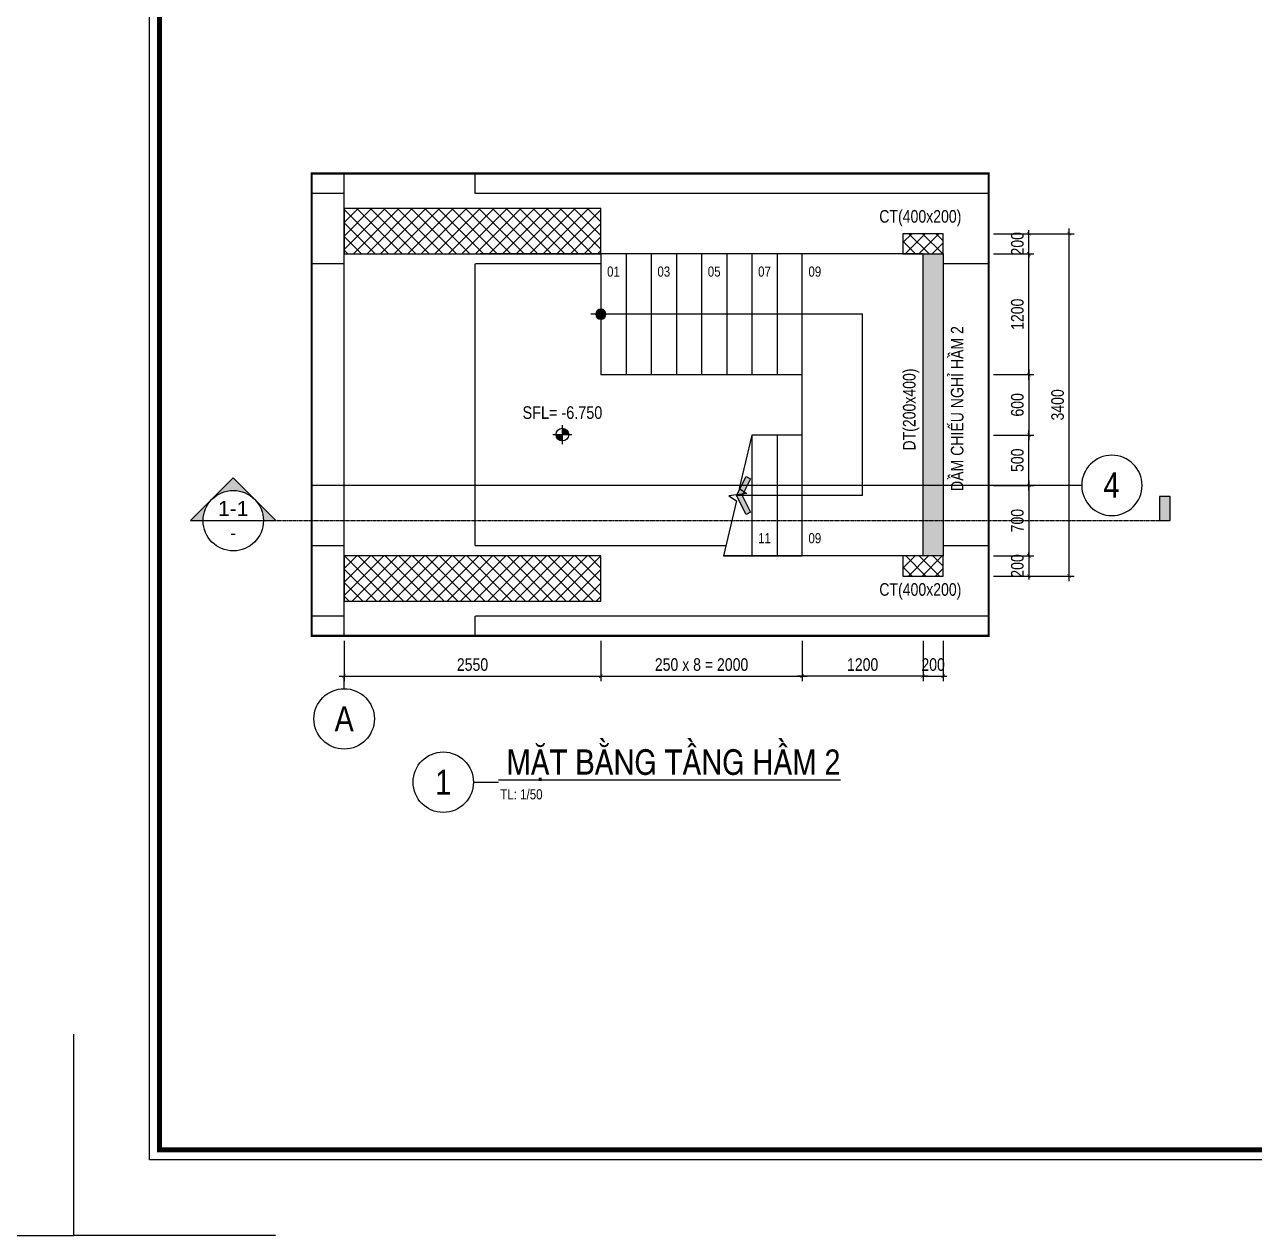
# Model space of a CAD drawing. Header units: millimetres. Extents: x 379264 to 1158416, y -283062 to 356890.
# Drawn here: x 735440 to 747655, y -31152 to -19127 of the extents above; entities that cross this region are included whole.
import ezdxf
from ezdxf.enums import TextEntityAlignment as Align

# ---------------------------------------------------------------- set-up
doc = ezdxf.new("R2010")
doc.units = ezdxf.units.MM
for name, pattern in [('BLOCK A - CHI TIET THANG 3$0$$0$HIDDEN', [0.375, 0.25, -0.125]), ('BLOCK A - CHI TIET THANG 3$0$HIDDEN', [0.375, 0.25, -0.125]), ('CENTER', [2, 1.25, -0.25, 0.25, -0.25]), ('CHG_XX_Damsan_Ham 2$0$CHG_XX_Damsan_Ham 2$0$HIDDEN', [0.375, 0.25, -0.125]), ('HIDDEN', [9.525, 6.35, -3.175])]:
    doc.linetypes.add(name, pattern=pattern)
for name, color, linetype in [('01PM. TEXT A', 3, 'Continuous'), ('02PM. TEXT B', 4, 'Continuous'), ('03PM. TEXT C', 1, 'Continuous'), ('04PM. THIN', 7, 'Continuous'), ('05PM. FRAME', 4, 'Continuous'), ('06PM. HIDDEN', 4, 'HIDDEN'), ('07PM. WACO', 6, 'Continuous'), ('11PM. DIM', 2, 'Continuous'), ('12PM. GRID', 8, 'CENTER'), ('13PM. HATCH', 8, 'Continuous'), ('BLOCK A - CHI TIET THANG 3$0$Ky hieu Truc', 1, 'Continuous'), ('BLOCK A - CHI TIET THANG 3$0$Number Step', 94, 'Continuous'), ('MB_Cot tang 1$0$Concrete Line', 6, 'Continuous'), ('X-Ref', 7, 'Continuous')]:
    doc.layers.add(name, color=color, linetype=linetype)
doc.layers.add('CHG_XX_Damsan_Ham 2$0$CHG_XX_Damsan_Ham 2$0$DMo', color=9, linetype='CHG_XX_Damsan_Ham 2$0$CHG_XX_Damsan_Ham 2$0$HIDDEN', lineweight=9)
doc.styles.add('[PMDC2013]STYLE', font='arial.ttf', dxfattribs={"width": 0.8})
doc.styles.add('BLOCK A - CHI TIET THANG 1$0$VNI-HelveC', font='VHELVCN_0.TTF')
doc.styles.add('BLOCK A - CHI TIET THANG 3$0$$0$Title Block Bold', font='VHELVEB_0.TTF')
doc.styles.add('BLOCK A - CHI TIET THANG 3$0$VNI-HelveC', font='VHELVCN_0.TTF')
doc.styles.add('BLOCK A - CHI TIET THANG 3$0$VNI-HelveCB', font='VHELVCB_0.TTF')
doc.dimstyles.new('BLOCK A - CHI TIET THANG 1$0$Dim 50 (A1-A2)', dxfattribs={"dimscale": 50, "dimtxt": 2.5, "dimasz": 0.7, "dimexe": 1, "dimexo": 1, "dimgap": 1, "dimtad": 1, "dimdec": 0, "dimzin": 12, "dimdsep": 46, "dimtxsty": '[PMDC2013]STYLE', "dimblk": 'ARCHTICK', "dimcen": 0, "dimdle": 1, "dimclrd": 2, "dimclre": 2, "dimclrt": 4, "dimadec": 0, "dimazin": 0, "dimtfac": 1, "dimtdec": 0, "dimtix": 1, "dimtmove": 2, "dimatfit": 3, "dimldrblk": 'ARCHTICK', "dimfxl": 1, "dimtolj": 1, "dimtzin": 0, "dimarcsym": 0})
pattern_1 = [(45, (-16300.02, -13000.39), (-67.35192, 67.35192), []), (135, (-16300.02, -13000.39), (-67.35192, -67.35192), [])]

# ---------------------------------------------------------------- blocks, each defined once
blk = doc.blocks.new('CHG_XX_Khung ten')
blk.add_lwpolyline([(15, 579), (826, 579), (826, 15), (15, 15)], close=True)
at = {"color": 4, "linetype": 'Continuous', "const_width": 1}
blk.add_lwpolyline([(17, 577), (824, 577), (824, 17), (17, 17)], close=True, dxfattribs=at)
at = {"layer": 'Defpoints', "color": 1, "ltscale": 2}
for points in [[(40.06, 0), (0, 0), (0, 40)], [(800.94, 0), (841, 0), (841, 40)]]:
    blk.add_lwpolyline(points, dxfattribs=at)
blk = doc.blocks.new('MB Ham 2$0$Arrow 60')
at = {"linetype": 'ByBlock', "lineweight": -2}
h = blk.add_hatch(color=0, dxfattribs=at)
h.paths.add_polyline_path([(1.88, 0.94), (1.65, 1.38), (0, 0.56), (-1.65, 1.38), (-1.88, 0.94), (0, 0)], flags=17)
h.paths.add_polyline_path([(1.65, 1.38), (1.88, 0.94), (0, 0), (-1.88, 0.94), (-1.65, 1.38), (0, 0.56)])
blk.add_hatch(color=0, dxfattribs=at).paths.add_polyline_path([(1.65, 1.38), (1.88, 0.94), (0, 0), (-1.88, 0.94), (-1.65, 1.38), (0, 0.56)])
at = {"color": 0, "linetype": 'ByBlock', "lineweight": -2}
blk.add_lwpolyline([(1.65, 1.38), (1.88, 0.94), (0, 0), (-1.88, 0.94), (-1.65, 1.38), (0, 0.56)], close=True, dxfattribs=at)
blk = doc.blocks.new('MB Ham 2$0$Dot')
at = {"linetype": 'ByBlock', "lineweight": -2}
h = blk.add_hatch(color=0, dxfattribs=at)
edge = h.paths.add_edge_path()
edge.add_arc((0, 0), 0.5, 0, 360)
at = {"color": 0, "linetype": 'ByBlock', "lineweight": -2}
blk.add_line((0, -1), (0, 1), dxfattribs=at)
blk.add_circle((0, 0), 0.5, dxfattribs=at)
blk = doc.blocks.new('*U582')
at = {"layer": '13PM. HATCH'}
h = blk.add_hatch(dxfattribs=at)
h.set_pattern_fill('ANSI37', color=256, scale=30, style=0)
h.set_pattern_definition([(45, (2050, -350), (-67.352, 67.352), []), (135, (2050, -350), (-67.352, -67.352), [])])
h.paths.add_polyline_path([(-250, 50), (-250, -400), (2300, -400), (2300, 50)])
at = {"layer": '07PM. WACO'}
blk.add_lwpolyline([(-250, 50), (-250, -400), (2300, -400), (2300, 50)], close=True, dxfattribs=at)
blk = doc.blocks.new('*U583')
at = {"layer": '13PM. HATCH'}
h = blk.add_hatch(dxfattribs=at)
h.set_pattern_fill('ANSI37', color=256, scale=30, style=0)
h.set_pattern_definition([(45, (2050, -150), (-67.352, 67.352), []), (135, (2050, -150), (-67.352, -67.352), [])])
h.paths.add_polyline_path([(-250, 150), (-250, -300), (2300, -300), (2300, 150)])
at = {"layer": '07PM. WACO'}
blk.add_lwpolyline([(-250, 150), (-250, -300), (2300, -300), (2300, 150)], close=True, dxfattribs=at)
blk = doc.blocks.new('BLOCK A - CHI TIET THANG 3$0$HTT-Grid')
at = {"layer": '05PM. FRAME', "linetype": 'ByBlock', "lineweight": -2}
blk.add_line((0, -2.5), (0, 0), dxfattribs=at)
blk.add_circle((0, -8.5), 6, dxfattribs=at)
at = {"layer": '03PM. TEXT C', "linetype": 'ByBlock', "lineweight": -2, "style": 'BLOCK A - CHI TIET THANG 3$0$VNI-HelveC'}
blk.add_attdef('GRID', text='', height=5, dxfattribs=at).set_placement((0, -8.5), align=Align.MIDDLE)
blk = doc.blocks.new('_ArchTick')
at = {"color": 0, "linetype": 'ByBlock', "const_width": 0.15}
blk.add_lwpolyline([(-0.5, -0.5), (0.5, 0.5)], dxfattribs=at)
blk = doc.blocks.new('*D542')
at = {"layer": '11PM. DIM', "color": 2, "lineweight": -2, "transparency": 16777216}
for p, q in [((6801, 750), (6801, -50)), ((6451, 700), (6851, 700)), ((6451, 0), (6851, 0))]:
    blk.add_line(p, q, dxfattribs=at)
at = {"layer": 'Defpoints', "color": 0, "transparency": 16777216}
for p in [(6401, 700), (6401, 0), (6801, 0)]:
    blk.add_point(p, dxfattribs=at)
at = {"layer": '11PM. DIM', "color": 2, "lineweight": -2, "transparency": 16777216, "xscale": 35, "yscale": 35, "zscale": 35}
for p, rotation in [((6801, 700), 90), ((6801, 0), 270)]:
    blk.add_blockref('_ArchTick', p, dxfattribs=dict(at, rotation=rotation))
at = {"layer": '11PM. DIM', "color": 4, "transparency": 16777216, "insert": (6687, 350), "char_height": 125, "attachment_point": 5, "rotation": 90, "style": '[PMDC2013]STYLE'}
blk.add_mtext('\\A1;700', dxfattribs=at)
blk = doc.blocks.new('*D543')
at = {"layer": '11PM. DIM', "color": 2, "lineweight": -2, "transparency": 16777216}
for p, q in [((6801, 0), (6801, 35)), ((6451, 0), (6851, 0)), ((6801, 0), (6801, -200)), ((6451, -200), (6851, -200)), ((6801, -200), (6801, -235))]:
    blk.add_line(p, q, dxfattribs=at)
at = {"layer": 'Defpoints', "color": 0, "transparency": 16777216}
for p in [(6401, 0), (6401, -200), (6801, -200)]:
    blk.add_point(p, dxfattribs=at)
at = {"layer": '11PM. DIM', "color": 2, "lineweight": -2, "transparency": 16777216, "xscale": 35, "yscale": 35, "zscale": 35}
for p, rotation in [((6801, 0), 270), ((6801, -200), 90)]:
    blk.add_blockref('_ArchTick', p, dxfattribs=dict(at, rotation=rotation))
at = {"layer": '11PM. DIM', "color": 4, "transparency": 16777216, "insert": (6687, -100), "char_height": 125, "attachment_point": 5, "rotation": 90, "style": '[PMDC2013]STYLE'}
blk.add_mtext('\\A1;200', dxfattribs=at)
blk = doc.blocks.new('*D544')
at = {"layer": '11PM. DIM', "color": 2, "lineweight": -2, "transparency": 16777216}
for p, q in [((6451, 3000), (6851, 3000)), ((6801, 1750), (6801, 3050)), ((6451, 1800), (6851, 1800))]:
    blk.add_line(p, q, dxfattribs=at)
at = {"layer": 'Defpoints', "color": 0, "transparency": 16777216}
for p in [(6401, 3000), (6801, 3000), (6401, 1800)]:
    blk.add_point(p, dxfattribs=at)
at = {"layer": '11PM. DIM', "color": 2, "lineweight": -2, "transparency": 16777216, "xscale": 35, "yscale": 35, "zscale": 35}
for p, rotation in [((6801, 3000), 90), ((6801, 1800), 270)]:
    blk.add_blockref('_ArchTick', p, dxfattribs=dict(at, rotation=rotation))
at = {"layer": '11PM. DIM', "color": 4, "transparency": 16777216, "insert": (6687, 2400), "char_height": 125, "attachment_point": 5, "rotation": 90, "style": '[PMDC2013]STYLE'}
blk.add_mtext('\\A1;1200', dxfattribs=at)
blk = doc.blocks.new('*D545')
at = {"layer": '11PM. DIM', "color": 2, "lineweight": -2, "transparency": 16777216}
for p, q in [((6451, 3200), (6851, 3200)), ((6801, 3200), (6801, 3235)), ((6801, 3000), (6801, 3200)), ((6451, 3000), (6851, 3000)), ((6801, 3000), (6801, 2965))]:
    blk.add_line(p, q, dxfattribs=at)
at = {"layer": 'Defpoints', "color": 0, "transparency": 16777216}
for p in [(6401, 3200), (6801, 3200), (6401, 3000)]:
    blk.add_point(p, dxfattribs=at)
at = {"layer": '11PM. DIM', "color": 2, "lineweight": -2, "transparency": 16777216, "xscale": 35, "yscale": 35, "zscale": 35}
for p, rotation in [((6801, 3200), 270), ((6801, 3000), 90)]:
    blk.add_blockref('_ArchTick', p, dxfattribs=dict(at, rotation=rotation))
at = {"layer": '11PM. DIM', "color": 4, "transparency": 16777216, "insert": (6687, 3100), "char_height": 125, "attachment_point": 5, "rotation": 90, "style": '[PMDC2013]STYLE'}
blk.add_mtext('\\A1;200', dxfattribs=at)
blk = doc.blocks.new('*D546')
at = {"layer": '11PM. DIM', "color": 2, "lineweight": -2, "transparency": 16777216}
for p, q in [((6451, 3200), (7251, 3200)), ((7201, -250), (7201, 3250)), ((6451, -200), (7251, -200))]:
    blk.add_line(p, q, dxfattribs=at)
at = {"layer": 'Defpoints', "color": 0, "transparency": 16777216}
for p in [(6401, 3200), (7201, 3200), (6401, -200)]:
    blk.add_point(p, dxfattribs=at)
at = {"layer": '11PM. DIM', "color": 2, "lineweight": -2, "transparency": 16777216, "xscale": 35, "yscale": 35, "zscale": 35}
for p, rotation in [((7201, 3200), 90), ((7201, -200), 270)]:
    blk.add_blockref('_ArchTick', p, dxfattribs=dict(at, rotation=rotation))
at = {"layer": '11PM. DIM', "color": 4, "transparency": 16777216, "insert": (7087, 1500), "char_height": 125, "attachment_point": 5, "rotation": 90, "style": '[PMDC2013]STYLE'}
blk.add_mtext('\\A1;3400', dxfattribs=at)
blk = doc.blocks.new('BLOCK A - CHI TIET THANG 3$0$HTT-Title')
at = {"lineweight": -2}
blk.add_line((6, 0), (11, 0), dxfattribs=at)
at = {"linetype": 'ByBlock', "lineweight": -2}
blk.add_circle((0, 0), 6, dxfattribs=at)
at = {"linetype": 'ByBlock', "lineweight": -2, "style": 'BLOCK A - CHI TIET THANG 3$0$VNI-HelveCB'}
blk.add_attdef('DWG.NAME', text='', height=5, dxfattribs=at).set_placement((11, 0), align=Align.BOTTOM_LEFT)
blk.add_attdef('NUMBER', text='', height=5, dxfattribs=at).set_placement((0, 0), align=Align.MIDDLE_CENTER)
at = {"linetype": 'ByBlock', "lineweight": -2, "style": 'BLOCK A - CHI TIET THANG 3$0$VNI-HelveC'}
blk.add_attdef('SCALE', text='', height=2, dxfattribs=at).set_placement((11.32, -1.41), align=Align.TOP_LEFT)
blk = doc.blocks.new('BLOCK A - CHI TIET THANG 3$0$Number Step')
at = {"color": 0, "linetype": 'ByBlock', "lineweight": -2, "style": 'BLOCK A - CHI TIET THANG 3$0$VNI-HelveCB'}
blk.add_attdef('TEXT', text='', height=2, dxfattribs=at).set_placement((0, 0), align=Align.MIDDLE)
blk = doc.blocks.new('*U547')
h = blk.add_hatch(color=256)
edge = h.paths.add_edge_path()
edge.add_line((600, 0), (849, 0))
edge.add_line((849, 0), (0, 849))
edge.add_line((0, 849), (-849, 0))
edge.add_line((-849, 0), (-600, 0))
edge.add_arc((0, 0), 600, 0, 180, ccw=False)
blk.add_hatch(color=256).paths.add_polyline_path([(18615, 480), (18401, 480), (18401, 0), (18615, 0)])
blk.add_line((-600, 0), (600, 0))
at = {"linetype": 'BLOCK A - CHI TIET THANG 3$0$$0$HIDDEN', "ltscale": 10}
blk.add_line((600, 0), (18615, 0), dxfattribs=at)
blk.add_lwpolyline([(600, 0), (849, 0), (0, 849), (-849, 0), (-600, 0, -1)], format="xyb", close=True)
blk.add_lwpolyline([(18615, 480), (18401, 480), (18401, 0), (18615, 0)], close=True)
blk.add_circle((0, 0), 600)
at = {"style": 'BLOCK A - CHI TIET THANG 3$0$$0$Title Block Bold', "flags": 8}
blk.add_attdef('VIEWNUMBER', text='', height=300, dxfattribs=at).set_placement((0, 0), align=Align.BOTTOM_CENTER)
blk.add_attdef('DRAWINGREFERENCE', text='', height=250, dxfattribs=at).set_placement((0, -120), align=Align.TOP_CENTER)
blk = doc.blocks.new('BLOCK A - CHI TIET THANG 1$0$13123123213')
at = {"linetype": 'ByBlock'}
h = blk.add_hatch(color=0, dxfattribs=at)
h.paths.add_polyline_path([(0, 1), (0, 0), (1, 0, 0.414214)])
h.paths.add_polyline_path([(0, 0), (-1, 0, 0.414214), (0, -1)])
at = {"color": 0, "linetype": 'ByBlock'}
for p, q in [((-1.5, 0), (1.5, 0)), ((0, -1.5), (0, 1.5))]:
    blk.add_line(p, q, dxfattribs=at)
blk.add_circle((0, 0), 1, dxfattribs=at)
at = {"color": 0, "linetype": 'ByBlock', "lineweight": -2, "style": 'BLOCK A - CHI TIET THANG 1$0$VNI-HelveC'}
for tag, p in [('TEXT1', (0, 10.5)), ('TEXT2', (0, 7)), ('TEXT3', (0, 3.5))]:
    blk.add_attdef(tag, text='', height=2, dxfattribs=at).set_placement(p, align=Align.MIDDLE_CENTER)
blk = doc.blocks.new('*D536')
at = {"layer": '11PM. DIM', "color": 2, "lineweight": -2, "transparency": 16777216}
for p, q in [((6801, 1850), (6801, 1150)), ((6451, 1800), (6851, 1800)), ((6451, 1200), (6851, 1200))]:
    blk.add_line(p, q, dxfattribs=at)
at = {"layer": 'Defpoints', "color": 0, "transparency": 16777216}
for p in [(6401, 1800), (6401, 1200), (6801, 1200)]:
    blk.add_point(p, dxfattribs=at)
at = {"layer": '11PM. DIM', "color": 2, "lineweight": -2, "transparency": 16777216, "xscale": 35, "yscale": 35, "zscale": 35}
for p, rotation in [((6801, 1800), 90), ((6801, 1200), 270)]:
    blk.add_blockref('_ArchTick', p, dxfattribs=dict(at, rotation=rotation))
at = {"layer": '11PM. DIM', "color": 4, "transparency": 16777216, "insert": (6687, 1500), "char_height": 125, "attachment_point": 5, "rotation": 90, "style": '[PMDC2013]STYLE'}
blk.add_mtext('\\A1;600', dxfattribs=at)
blk = doc.blocks.new('*D537')
at = {"layer": '11PM. DIM', "color": 2, "lineweight": -2, "transparency": 16777216}
for p, q in [((6801, 650), (6801, 1250)), ((6451, 1200), (6851, 1200)), ((6451, 700), (6851, 700))]:
    blk.add_line(p, q, dxfattribs=at)
at = {"layer": 'Defpoints', "color": 0, "transparency": 16777216}
for p in [(6401, 1200), (6801, 1200), (6401, 700)]:
    blk.add_point(p, dxfattribs=at)
at = {"layer": '11PM. DIM', "color": 2, "lineweight": -2, "transparency": 16777216, "xscale": 35, "yscale": 35, "zscale": 35}
for p, rotation in [((6801, 1200), 90), ((6801, 700), 270)]:
    blk.add_blockref('_ArchTick', p, dxfattribs=dict(at, rotation=rotation))
at = {"layer": '11PM. DIM', "color": 4, "transparency": 16777216, "insert": (6687, 950), "char_height": 125, "attachment_point": 5, "rotation": 90, "style": '[PMDC2013]STYLE'}
blk.add_mtext('\\A1;500', dxfattribs=at)
blk = doc.blocks.new('*D538')
at = {"layer": '11PM. DIM', "color": 2, "lineweight": -2, "transparency": 16777216}
for p, q in [((0, -844), (0, -1244)), ((2550, -844), (2550, -1244)), ((-50, -1194), (2600, -1194))]:
    blk.add_line(p, q, dxfattribs=at)
at = {"layer": 'Defpoints', "color": 0, "transparency": 16777216}
for p in [(0, -794), (2550, -794), (2550, -1194)]:
    blk.add_point(p, dxfattribs=at)
at = {"layer": '11PM. DIM', "color": 2, "lineweight": -2, "transparency": 16777216, "xscale": 35, "yscale": 35, "zscale": 35, "rotation": 180}
blk.add_blockref('_ArchTick', (0, -1194), dxfattribs=at)
at = {"layer": '11PM. DIM', "color": 2, "lineweight": -2, "transparency": 16777216, "xscale": 35, "yscale": 35, "zscale": 35}
blk.add_blockref('_ArchTick', (2550, -1194), dxfattribs=at)
at = {"layer": '11PM. DIM', "color": 4, "transparency": 16777216, "insert": (1275, -1080), "char_height": 125, "attachment_point": 5, "style": '[PMDC2013]STYLE'}
blk.add_mtext('\\A1;2550', dxfattribs=at)
blk = doc.blocks.new('*D539')
at = {"layer": '11PM. DIM', "color": 2, "lineweight": -2, "transparency": 16777216}
for p, q in [((2550, -844), (2550, -1244)), ((4550, -844), (4550, -1244)), ((2500, -1194), (4600, -1194))]:
    blk.add_line(p, q, dxfattribs=at)
at = {"layer": 'Defpoints', "color": 0, "transparency": 16777216}
for p in [(2550, -794), (4550, -794), (4550, -1194)]:
    blk.add_point(p, dxfattribs=at)
at = {"layer": '11PM. DIM', "color": 2, "lineweight": -2, "transparency": 16777216, "xscale": 35, "yscale": 35, "zscale": 35, "rotation": 180}
blk.add_blockref('_ArchTick', (2550, -1194), dxfattribs=at)
at = {"layer": '11PM. DIM', "color": 2, "lineweight": -2, "transparency": 16777216, "xscale": 35, "yscale": 35, "zscale": 35}
blk.add_blockref('_ArchTick', (4550, -1194), dxfattribs=at)
at = {"layer": '11PM. DIM', "color": 4, "transparency": 16777216, "insert": (3550, -1080), "char_height": 125, "attachment_point": 5, "style": '[PMDC2013]STYLE'}
blk.add_mtext('\\A1;250 x 8 = 2000', dxfattribs=at)
blk = doc.blocks.new('*D540')
at = {"layer": '11PM. DIM', "color": 2, "lineweight": -2, "transparency": 16777216}
for p, q in [((4550, -844), (4550, -1244)), ((5750, -844), (5750, -1244)), ((5800, -1194), (4500, -1194))]:
    blk.add_line(p, q, dxfattribs=at)
at = {"layer": 'Defpoints', "color": 0, "transparency": 16777216}
for p in [(4550, -794), (5750, -794), (4550, -1194)]:
    blk.add_point(p, dxfattribs=at)
at = {"layer": '11PM. DIM', "color": 2, "lineweight": -2, "transparency": 16777216, "xscale": 35, "yscale": 35, "zscale": 35, "rotation": 180}
blk.add_blockref('_ArchTick', (4550, -1194), dxfattribs=at)
at = {"layer": '11PM. DIM', "color": 2, "lineweight": -2, "transparency": 16777216, "xscale": 35, "yscale": 35, "zscale": 35}
blk.add_blockref('_ArchTick', (5750, -1194), dxfattribs=at)
at = {"layer": '11PM. DIM', "color": 4, "transparency": 16777216, "insert": (5150, -1080), "char_height": 125, "attachment_point": 5, "style": '[PMDC2013]STYLE'}
blk.add_mtext('\\A1;1200', dxfattribs=at)
blk = doc.blocks.new('*D541')
at = {"layer": '11PM. DIM', "color": 2, "lineweight": -2, "transparency": 16777216}
for p, q in [((5750, -844), (5750, -1244)), ((5950, -844), (5950, -1244)), ((5750, -1194), (5715, -1194)), ((5750, -1194), (5950, -1194)), ((5950, -1194), (5985, -1194))]:
    blk.add_line(p, q, dxfattribs=at)
at = {"layer": 'Defpoints', "color": 0, "transparency": 16777216}
for p in [(5750, -794), (5950, -794), (5950, -1194)]:
    blk.add_point(p, dxfattribs=at)
at = {"layer": '11PM. DIM', "color": 2, "lineweight": -2, "transparency": 16777216, "xscale": 35, "yscale": 35, "zscale": 35}
blk.add_blockref('_ArchTick', (5750, -1194), dxfattribs=at)
at = {"layer": '11PM. DIM', "color": 2, "lineweight": -2, "transparency": 16777216, "xscale": 35, "yscale": 35, "zscale": 35, "rotation": 180}
blk.add_blockref('_ArchTick', (5950, -1194), dxfattribs=at)
at = {"layer": '11PM. DIM', "color": 4, "transparency": 16777216, "insert": (5850, -1080), "char_height": 125, "attachment_point": 5, "style": '[PMDC2013]STYLE'}
blk.add_mtext('\\A1;200', dxfattribs=at)
blk = doc.blocks.new('A$C770B0BC8')
at = {"layer": '13PM. HATCH'}
h = blk.add_hatch(dxfattribs=at)
h.set_pattern_fill('ANSI37', color=256, scale=30, style=0)
h.set_pattern_definition(pattern_1)
h.paths.add_polyline_path([(5550, 3200), (5550, 3000), (5950, 3000), (5950, 3200)])
h = blk.add_hatch(dxfattribs=at)
h.set_pattern_fill('AR-SAND', color=256, scale=1.5, angle=45, style=0)
h.set_pattern_definition([(82.5, (-148625.5, 7159.16), (-53.607202, 50.213023), [0, -57.912, 0, -64.77, 0, -61.9125]), (52.5, (-148625.5, 7159.16), (-28.35164, 123.70993), [0, -31.242, 0, -52.197, 0, -20.0025]), (12.5, (-148658.64, 7126.024), (83.744974, 84.049847), [0, -19.05, 0, -68.58, 0, -89.535]), (2.5, (-148658.64, 7126.02), (57.342166, 104.63262), [0, -9.525, 0, -44.958, 0, -51.435])])
h.paths.add_polyline_path([(5750, 0), (5750, 3000), (5950, 3000), (5950, 0)])
h = blk.add_hatch(dxfattribs=at)
h.set_pattern_fill('ANSI37', color=256, scale=30, style=0)
h.set_pattern_definition(pattern_1)
h.paths.add_polyline_path([(5550, 0), (5550, -200), (5950, -200), (5950, 0)])
at = {"linetype": 'BLOCK A - CHI TIET THANG 3$0$HIDDEN', "ltscale": 10, "const_width": 20}
blk.add_lwpolyline([(6400.9, -793.9), (-322.5, -793.9), (-322.5, 3797.9), (6400.9, 3797.9)], close=True, dxfattribs=at)
at = {"layer": '05PM. FRAME', "ltscale": 0.25}
for p, q in [((5750, 3000), (1350, 3000)), ((4550, 0), (4550, 3000)), ((5950, 3000), (5950, 0)), ((5750, 0), (3766.8, 0))]:
    blk.add_line(p, q, dxfattribs=at)
blk.add_lwpolyline([(4550, 3000), (2550, 3000), (2550, 1800), (4550, 1800)], close=True, dxfattribs=at)
for points in [[(3766.8, 0), (4550, 0), (4550, 1200), (4050, 1200)], [(4050, 1200), (3924.5, 668.3), (4000.9, 618.2), (3819.4, 596.8), (3895.8, 546.7), (3766.8, 0)]]:
    blk.add_lwpolyline(points, dxfattribs=at)
at = {"layer": '06PM. HIDDEN', "linetype": 'HIDDEN', "ltscale": 0.25}
for p, q in [((0, 3600), (0, 3797.9)), ((1300, 3600), (1300, 3797.9)), ((0, 3600), (-322.5, 3600)), ((6400.9, 3600), (1300, 3600)), ((5750, 0), (5750, 3000)), ((0, 2900), (-322.5, 2900)), ((0, 100), (0, 2900)), ((2550, 2900), (1300, 2900)), ((1300, 100), (1300, 2900)), ((6400.9, 2900), (5950, 2900)), ((0, 100), (-322.5, 100)), ((3790.4, 100), (1300, 100)), ((6400.9, 100), (5950, 100)), ((0, -600), (-322.5, -600)), ((0, -793.9), (0, -600)), ((6400.9, -600), (1300, -600)), ((1300, -793.9), (1300, -600))]:
    blk.add_line(p, q, dxfattribs=at)
at = {"layer": '07PM. WACO'}
for points in [[(5550, 3200), (5550, 3000), (5950, 3000), (5950, 3200)], [(5550, 0), (5550, -200), (5950, -200), (5950, 0)]]:
    blk.add_lwpolyline(points, close=True, dxfattribs=at)
at = {"layer": '12PM. GRID', "ltscale": 3}
for p, q in [((0, -793.9), (0, 3797.9)), ((7200.9, 700), (-322.5, 700))]:
    blk.add_line(p, q, dxfattribs=at)
at = {"layer": '13PM. HATCH'}
for p, q in [((2800, 3000), (2800, 1800)), ((3050, 3000), (3050, 1800)), ((3300, 3000), (3300, 1800)), ((3550, 3000), (3550, 1800)), ((3800, 3000), (3800, 1800)), ((4050, 3000), (4050, 1800)), ((4300, 3000), (4300, 1800)), ((5150, 2400), (2550, 2400)), ((5150, 600), (5150, 2400)), ((4050, 1200), (4050, 0)), ((4300, 1200), (4300, 0)), ((5150, 600), (3898, 600))]:
    blk.add_line(p, q, dxfattribs=at)
at = {"layer": 'CHG_XX_Damsan_Ham 2$0$CHG_XX_Damsan_Ham 2$0$DMo', "ltscale": 1400}
for p, q in [((0, 3600), (0, 3797.9)), ((0, 3600), (0, 3797.9)), ((0, 100), (0, 2900)), ((0, -635.7), (0, -600))]:
    blk.add_line(p, q, dxfattribs=at)
at = {"layer": '01PM. TEXT A'}
ref = blk.add_blockref('BLOCK A - CHI TIET THANG 3$0$HTT-Title', (984.4, -2247.5), dxfattribs=dict(at, xscale=50, yscale=50, zscale=50))
ref.add_attrib('NUMBER', '1', dxfattribs={"layer": '0', "color": 0, "linetype": 'ByBlock', "lineweight": -2, "height": 250, "style": 'BLOCK A - CHI TIET THANG 3$0$VNI-HelveCB'}).set_placement((984.4, -2247.5), align=Align.MIDDLE_CENTER)
ref.add_attrib('DWG.NAME', '%%u MAËT BAÈNG TAÀNG HAÀM 2', dxfattribs={"layer": '0', "color": 3, "linetype": 'ByBlock', "lineweight": -2, "height": 250, "style": 'BLOCK A - CHI TIET THANG 3$0$VNI-HelveCB'}).set_placement((1534.4, -2247.5), align=Align.BOTTOM_LEFT)
ref.add_attrib('SCALE', 'TL: 1/50', dxfattribs={"layer": '0', "color": 0, "linetype": 'ByBlock', "lineweight": -2, "height": 100, "style": 'BLOCK A - CHI TIET THANG 3$0$VNI-HelveC'}).set_placement((1550.2, -2318.2), align=Align.TOP_LEFT)
at = {"layer": '02PM. TEXT B'}
ref = blk.add_blockref('BLOCK A - CHI TIET THANG 1$0$13123123213', (2168, 1204.5), dxfattribs=dict(at, xscale=62.5, yscale=62.5, zscale=62.5))
ref.add_attrib('TEXT3', 'SFL= -6.750', dxfattribs={"layer": '0', "color": 0, "linetype": 'ByBlock', "lineweight": -2, "height": 125, "style": 'BLOCK A - CHI TIET THANG 1$0$VNI-HelveC'}).set_placement((2168, 1423.3), align=Align.MIDDLE_CENTER)
at = {"layer": '07PM. WACO'}
ref = blk.add_blockref('*U547', (-1101.6, 350), dxfattribs=dict(at, xscale=0.5, yscale=0.5, zscale=0.5))
ref.add_attrib('VIEWNUMBER', '1-1', dxfattribs={"layer": '0', "height": 150, "style": 'BLOCK A - CHI TIET THANG 3$0$$0$Title Block Bold'}).set_placement((-1101.6, 350), align=Align.BOTTOM_CENTER)
ref.add_attrib('DRAWINGREFERENCE', '-', dxfattribs={"layer": '0', "height": 125, "style": 'BLOCK A - CHI TIET THANG 3$0$$0$Title Block Bold'}).set_placement((-1101.6, 290), align=Align.TOP_CENTER)
at = {"layer": '13PM. HATCH', "yscale": 100, "zscale": 100}
for name, p, xscale, rotation in [('MB Ham 2$0$Dot', (2550, 2400), -100, 90), ('MB Ham 2$0$Arrow 60', (3898, 600), 100, 270)]:
    blk.add_blockref(name, p, dxfattribs=dict(at, xscale=xscale, rotation=rotation))
at = {"layer": 'BLOCK A - CHI TIET THANG 3$0$Ky hieu Truc'}
ref = blk.add_blockref('BLOCK A - CHI TIET THANG 3$0$HTT-Grid', (7200.9, 700), dxfattribs=dict(at, xscale=-50, yscale=50, zscale=50, rotation=90))
ref.add_attrib('GRID', '4', dxfattribs={"layer": '0', "linetype": 'ByBlock', "lineweight": -2, "height": 250, "style": 'BLOCK A - CHI TIET THANG 3$0$VNI-HelveC'}).set_placement((7621.5, 704.3), align=Align.MIDDLE)
ref = blk.add_blockref('BLOCK A - CHI TIET THANG 3$0$HTT-Grid', (0, -1193.9), dxfattribs=dict(at, xscale=50, yscale=50, zscale=50))
ref.add_attrib('GRID', 'A', dxfattribs={"layer": '0', "linetype": 'ByBlock', "lineweight": -2, "height": 250, "style": 'BLOCK A - CHI TIET THANG 3$0$VNI-HelveC'}).set_placement((0, -1618.9), align=Align.MIDDLE)
at = {"layer": 'BLOCK A - CHI TIET THANG 3$0$Number Step', "xscale": 50, "yscale": 50, "zscale": 50}
for p, values in [((2675, 2824), {'TEXT': '01'}), ((3175, 2824), {'TEXT': '03'}), ((3675, 2824), {'TEXT': '05'}), ((4175, 2824), {'TEXT': '07'}), ((4675, 2824), {'TEXT': '09'})]:
    blk.add_blockref('BLOCK A - CHI TIET THANG 3$0$Number Step', p, dxfattribs=at).add_auto_attribs(values)
at = {"layer": 'BLOCK A - CHI TIET THANG 3$0$Number Step'}
ref = blk.add_blockref('BLOCK A - CHI TIET THANG 3$0$Number Step', (4175, 176), dxfattribs=dict(at, xscale=-50, yscale=50, zscale=50, rotation=180))
ref.add_attrib('TEXT', '11', dxfattribs={"layer": '0', "color": 0, "linetype": 'ByBlock', "lineweight": -2, "height": 100, "style": 'BLOCK A - CHI TIET THANG 3$0$VNI-HelveCB'}).set_placement((4175, 176), align=Align.MIDDLE)
ref = blk.add_blockref('BLOCK A - CHI TIET THANG 3$0$Number Step', (4675, 176), dxfattribs=dict(at, xscale=-50, yscale=50, zscale=50, rotation=180))
ref.add_attrib('TEXT', '09', dxfattribs={"layer": '0', "color": 0, "linetype": 'ByBlock', "lineweight": -2, "height": 100, "style": 'BLOCK A - CHI TIET THANG 3$0$VNI-HelveCB'}).set_placement((4675, 176), align=Align.MIDDLE)
at = {"layer": 'MB_Cot tang 1$0$Concrete Line'}
for name, p in [('*U582', (250, 3400)), ('*U583', (250, -150))]:
    blk.add_blockref(name, p, dxfattribs=at)
at = {"layer": '01PM. TEXT A', "style": '[PMDC2013]STYLE', "width": 0.8}
for p in [(5315.5, 3309.5, 0), (5315.5, -395.9, 0)]:
    blk.add_text('CT(400x200)', height=125, dxfattribs=at).set_placement(p)
for s, p in [('DẦM CHIẾU NGHỈ HẦM 2', (6151.5, 644.5, 0)), ('DT(200x400)', (5675.1, 1046, 0))]:
    blk.add_text(s, height=125, rotation=90, dxfattribs=at).set_placement(p)
at = {"layer": '11PM. DIM'}
for base, p1, p2, angle, picture, middle in [((7200.9, 3200), (6400.9, -200), (6400.9, 3200), 90, '*D546', (7087, 1500)), ((6800.9, 3200), (6400.9, 3000), (6400.9, 3200), 90, '*D545', (6687, 3100)), ((6800.9, 3000), (6400.9, 1800), (6400.9, 3000), 90, '*D544', (6687, 2400)), ((6800.9, 1200), (6400.9, 1800), (6400.9, 1200), 270, '*D536', (6687, 1500)), ((6800.9, 1200), (6400.9, 700), (6400.9, 1200), 90, '*D537', (6687, 950)), ((6800.9, 0), (6400.9, 700), (6400.9, 0), 90, '*D542', (6687, 350)), ((6800.9, -200), (6400.9, 0), (6400.9, -200), 90, '*D543', (6687, -100)), ((4550, -1193.9), (5750, -793.9), (4550, -793.9), 180, '*D540', (5150, -1080.1))]:
    dim = blk.add_linear_dim(base=base, p1=p1, p2=p2, angle=angle, dimstyle='BLOCK A - CHI TIET THANG 1$0$Dim 50 (A1-A2)', dxfattribs=at)
    dim.commit()
    dim.dimension.update_dxf_attribs({"geometry": picture, "text_midpoint": middle})
dim = blk.add_linear_dim(base=(4550, -1193.9), p1=(2550, -793.9), p2=(4550, -793.9), text='250 x 8 = <>', dimstyle='BLOCK A - CHI TIET THANG 1$0$Dim 50 (A1-A2)', dxfattribs=at)
dim.commit()
dim.dimension.update_dxf_attribs({"geometry": '*D539', "text_midpoint": (3550, -1080.1)})
for base, p1, p2, picture, middle in [((2550, -1193.9), (0, -793.9), (2550, -793.9), '*D538', (1275, -1080.1)), ((5950, -1193.9), (5750, -793.9), (5950, -793.9), '*D541', (5850, -1080.1))]:
    dim = blk.add_linear_dim(base=base, p1=p1, p2=p2, dimstyle='BLOCK A - CHI TIET THANG 1$0$Dim 50 (A1-A2)', dxfattribs=at)
    dim.commit()
    dim.dimension.update_dxf_attribs({"geometry": picture, "text_midpoint": middle})

msp = doc.modelspace()

# ---------------------------------------------------------------- block references
at = {"layer": '04PM. THIN', "xscale": 50, "yscale": 50, "zscale": 50}
msp.add_blockref('CHG_XX_Khung ten', (693879.92, -31152.33), dxfattribs=at)

# ---------------------------------------------------------------- next in the draw order: block references
msp.add_blockref('CHG_XX_Khung ten', (735929.92, -31152.33), dxfattribs=at)

# ---------------------------------------------------------------- next in the draw order: block references
at = {"layer": 'X-Ref'}
msp.add_blockref('A$C770B0BC8', (738613.95, -24403.64), dxfattribs=at)

doc.saveas('drawing.dxf')
